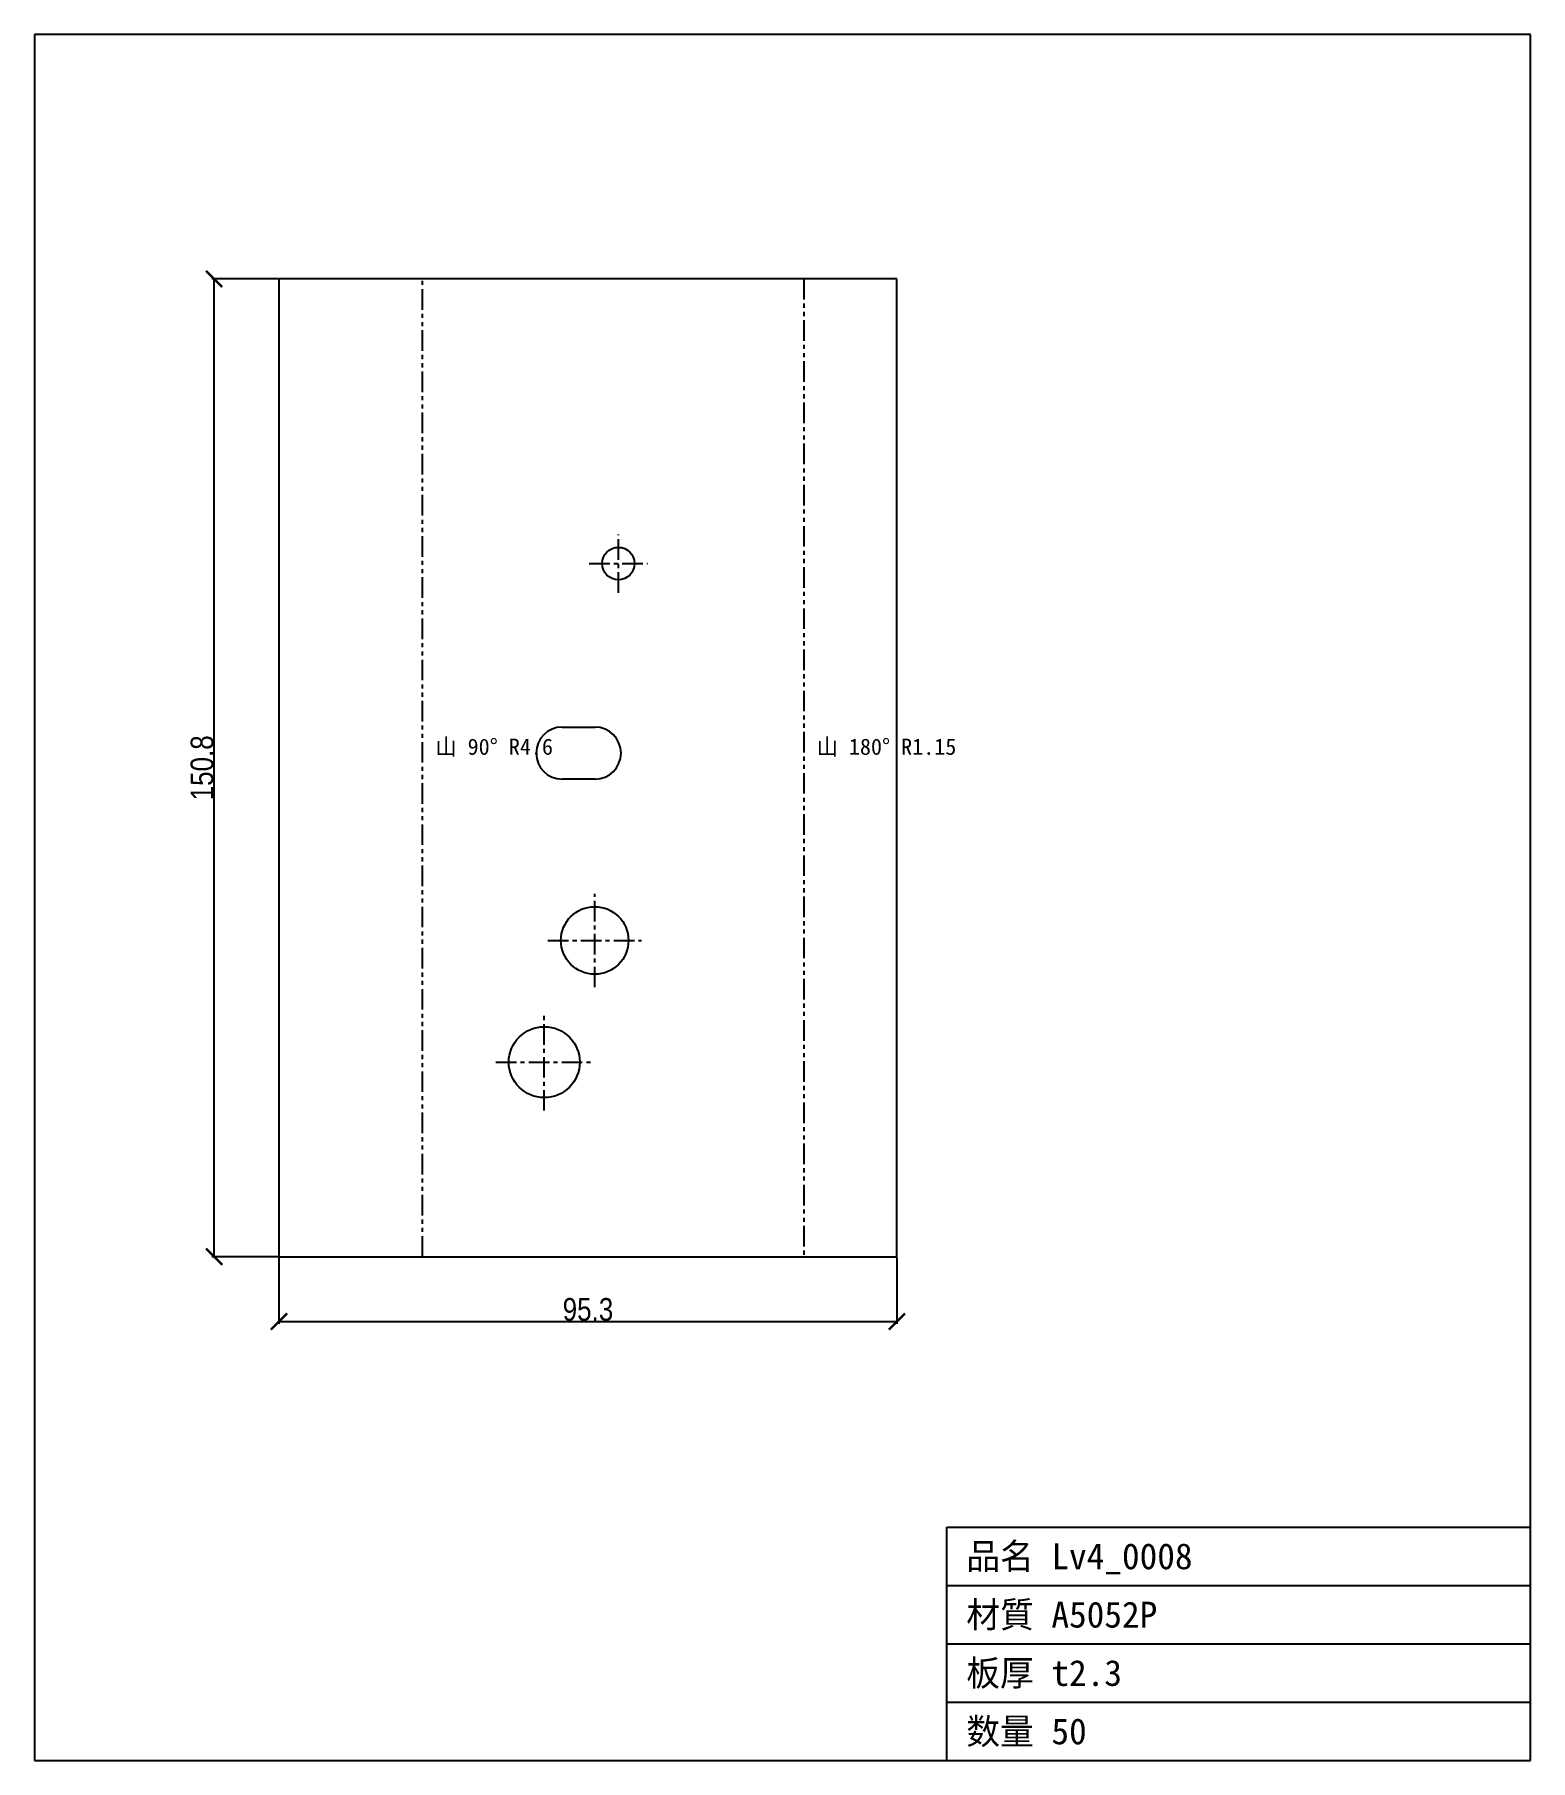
# Model space of a CAD drawing. Header units: millimetres. Extents: x -64 to 166, y -78 to 188.
import ezdxf

# ---------------------------------------------------------------- set-up
doc = ezdxf.new("R2010")
doc.units = ezdxf.units.MM
doc.linetypes.add('CENTER', pattern=[5.08, 3.175, -0.635, 0.635, -0.635])
doc.linetypes.add('PHANTOM', pattern=[6.35, 3.175, -0.635, 0.635, -0.635, 0.635, -0.635])
for name, color, linetype in [('BEND', 7, 'Continuous'), ('CENTER', 7, 'Continuous'), ('CUT', 7, 'Continuous'), ('DIM', 7, 'Continuous'), ('FRAME', 7, 'Continuous'), ('TEXT', 7, 'Continuous')]:
    doc.layers.add(name, color=color, linetype=linetype)
doc.styles.add('OpenSansCondensed-Light', font='OpenSansCondensed-Light.ttf')
doc.dimstyles.new('EZDXF', dxfattribs={"dimtxt": 0.25, "dimasz": 0.175, "dimexe": 0.375, "dimexo": 0.125, "dimgap": 0.1, "dimtad": 1, "dimlfac": 100, "dimzin": 12, "dimdsep": 46, "dimtxsty": 'OpenSansCondensed-Light', "dimblk": 'ARCHTICK', "dimcen": 2.5, "dimazin": 3, "dimtfac": 0.5, "dimtmove": 2, "dimatfit": 3})

# ---------------------------------------------------------------- blocks, each defined once
blk = doc.blocks.new('_ARCHTICK')
at = {"color": 0, "linetype": 'BYBLOCK', "const_width": 0.15}
blk.add_lwpolyline([(-0.5, -0.5), (0.5, 0.5)], dxfattribs=at)

msp = doc.modelspace()

# ---------------------------------------------------------------- linework, layer by layer
at = {"layer": 'BEND', "color": 1, "linetype": 'PHANTOM'}
for p, q in [((-4.52, 0), (-4.52, 150.79)), ((54.28, 150.79), (54.28, 0))]:
    msp.add_line(p, q, dxfattribs=at)
at = {"layer": 'CENTER', "color": 1, "linetype": 'CENTER'}
for p, q in [((25.68, 102.4), (25.68, 111.4)), ((21.18, 106.9), (30.18, 106.9)), ((22.03, 41.55), (22.03, 55.98)), ((14.81, 48.77), (29.24, 48.77)), ((14.25, 22.53), (14.25, 37.47)), ((6.78, 30), (21.72, 30))]:
    msp.add_line(p, q, dxfattribs=at)
at = {"layer": 'CUT'}
for p, q in [((-26.66, 150.79), (-26.66, 0)), ((68.64, 150.79), (-26.66, 150.79)), ((68.64, 0), (68.64, 150.79)), ((17.01, 81.67), (22.08, 81.67)), ((22.08, 73.64), (17.01, 73.64)), ((-26.66, 0), (68.64, 0))]:
    msp.add_line(p, q, dxfattribs=at)
for centre, radius in [((25.68, 106.9), 2.5), ((22.03, 48.77), 5.21), ((14.25, 30), 5.47)]:
    msp.add_circle(centre, radius, dxfattribs=at)
for centre, start, end in [((17.01, 77.66), 90, -90), ((22.08, 77.66), -90, 90)]:
    msp.add_arc(centre, 4.01, start, end, dxfattribs=at)
at = {"layer": 'FRAME'}
for p, q in [((166.34, 188.49), (-64.36, 188.49)), ((-64.36, 188.49), (-64.36, -77.7)), ((166.34, -77.7), (166.34, 188.49)), ((76.34, -77.7), (76.34, -41.7)), ((76.34, -41.7), (166.34, -41.7)), ((76.34, -50.7), (166.34, -50.7)), ((76.34, -59.7), (166.34, -59.7)), ((76.34, -68.7), (166.34, -68.7)), ((-64.36, -77.7), (166.34, -77.7))]:
    msp.add_line(p, q, dxfattribs=at)

# ---------------------------------------------------------------- texts
at = {"layer": 'TEXT'}
for s, height, p in [('山 90° R4.6', 2.5, (-2.52, 77.4)), ('山 180° R1.15', 2.5, (56.28, 77.4)), ('品名 Lv4_0008', 4, (79.34, -48.2)), ('材質 A5052P', 4, (79.34, -57.2)), ('板厚 t2.3', 4, (79.34, -66.2)), ('数量 50', 4, (79.34, -75.2))]:
    msp.add_text(s, height=height, dxfattribs=at).set_placement(p)

# ---------------------------------------------------------------- dimensions: what is measured, and where the dimension line sits
at = {"layer": 'DIM'}
msp.add_linear_dim(base=(-36.66, 0), p1=(-26.66, 0), p2=(-26.66, 150.79), angle=90, dimstyle='EZDXF', override={"dimtxt": 3.5, "dimasz": 2.5, "dimdec": 1, "dimlfac": 1}, dxfattribs=at).render()
msp.add_linear_dim(base=(-26.66, -10), p1=(-26.66, 0), p2=(68.64, 0), dimstyle='EZDXF', override={"dimtxt": 3.5, "dimasz": 2.5, "dimdec": 1, "dimlfac": 1}, dxfattribs=at).render()

doc.saveas('drawing.dxf')
